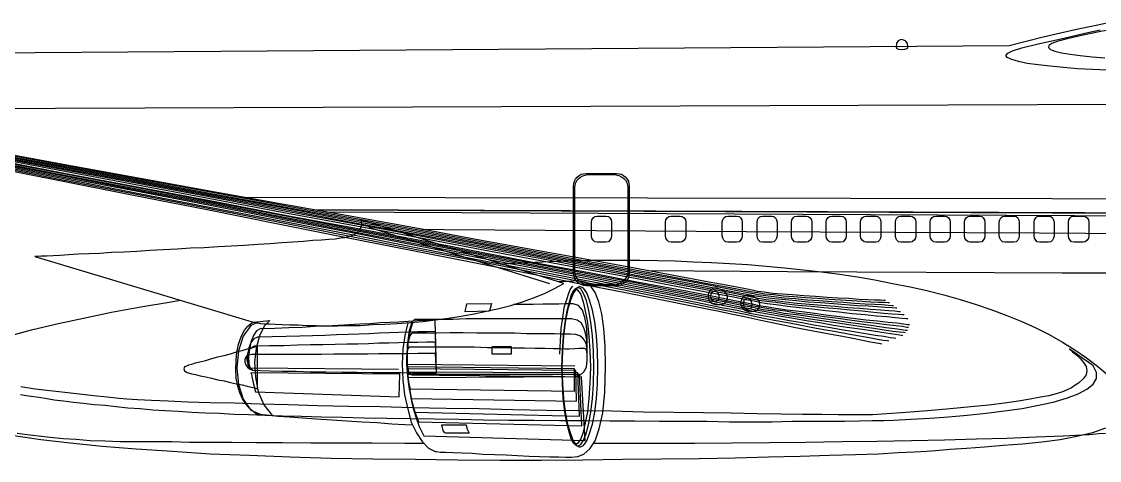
# Model space of a CAD drawing. Header units: millimetres. Extents: x -2022 to -1899, y 1897 to 1925.
# Drawn here: x -1965.2 to -1930.94, y 1896.52 to 1910.47 of the extents above; entities that cross this region are included whole.
import ezdxf

# ---------------------------------------------------------------- set-up
doc = ezdxf.new("R2010")
doc.units = ezdxf.units.MM
doc.header["$LTSCALE"] = 10
doc.layers.add('Aeronaves', color=2, linetype='Continuous')

msp = doc.modelspace()

# ---------------------------------------------------------------- linework, layer by layer
at = {"layer": 'Aeronaves'}
for points in [[(-1930.466, 1910.473), (-1931.05, 1910.346), (-1931.622, 1910.232), (-1932.181, 1910.105), (-1932.727, 1909.978), (-1933.273, 1909.838), (-1933.807, 1909.699), (-1983.939, 1909.346)], [(-1930.466, 1910.473), (-1931.05, 1910.346), (-1931.622, 1910.232), (-1932.181, 1910.105), (-1932.727, 1909.978), (-1933.273, 1909.838), (-1933.807, 1909.699), (-1983.939, 1909.346)], [(-1930.466, 1910.473), (-1931.05, 1910.346), (-1931.622, 1910.232), (-1932.181, 1910.105), (-1932.727, 1909.978), (-1933.273, 1909.838), (-1933.807, 1909.699), (-1983.939, 1909.346)], [(-1933.413, 1909.635), (-1932.892, 1909.762), (-1932.397, 1909.876), (-1931.889, 1909.991), (-1931.406, 1910.105), (-1930.923, 1910.206)], [(-1930.453, 1910.244), (-1930.948, 1910.143), (-1931.457, 1910.042), (-1931.965, 1909.927), (-1932.257, 1909.851), (-1932.46, 1909.775), (-1932.549, 1909.711), (-1932.562, 1909.648), (-1932.498, 1909.584), (-1932.359, 1909.533), (-1932.143, 1909.483), (-1931.876, 1909.432), (-1931.558, 1909.394), (-1931.177, 1909.356), (-1930.77, 1909.317)], [(-1937.034, 1909.648), (-1937.034, 1909.686), (-1937.047, 1909.775), (-1937.098, 1909.851), (-1937.212, 1909.902), (-1937.275, 1909.889), (-1937.339, 1909.864), (-1937.39, 1909.788), (-1937.402, 1909.661), (-1937.402, 1909.648), (-1937.377, 1909.622), (-1937.326, 1909.597), (-1937.237, 1909.584), (-1937.123, 1909.597), (-1937.059, 1909.622), (-1937.034, 1909.635), (-1937.034, 1909.648)], [(-1930.694, 1908.924), (-1931.164, 1908.949), (-1931.634, 1908.974), (-1932.079, 1909.013), (-1932.511, 1909.051), (-1932.892, 1909.101), (-1933.235, 1909.14), (-1933.515, 1909.203), (-1933.731, 1909.267), (-1933.87, 1909.33), (-1933.921, 1909.394), (-1933.858, 1909.47), (-1933.705, 1909.546), (-1933.413, 1909.635)], [(-1975.479, 1907.681), (-1904.56, 1907.945)], [(-1937.746, 1901.606), (-1937.784, 1901.606), (-1937.898, 1901.618), (-1938.076, 1901.618), (-1938.305, 1901.631), (-1938.584, 1901.644), (-1938.902, 1901.669), (-1939.245, 1901.682), (-1939.6, 1901.707), (-1939.969, 1901.733), (-1940.337, 1901.758), (-1940.693, 1901.783), (-1941.023, 1901.809), (-1941.328, 1901.834), (-1941.595, 1901.872), (-1941.811, 1901.898), (-1941.976, 1901.936), (-1942.192, 1901.974), (-1942.688, 1902.076), (-1943.463, 1902.215), (-1944.479, 1902.406), (-1945.724, 1902.635), (-1947.173, 1902.901), (-1948.824, 1903.194), (-1950.641, 1903.524), (-1952.598, 1903.892), (-1954.707, 1904.274), (-1956.917, 1904.667), (-1959.23, 1905.087), (-1961.605, 1905.519), (-1964.044, 1905.963), (-1966.522, 1906.421)], [(-1937.618, 1901.529), (-1937.657, 1901.529), (-1937.771, 1901.542), (-1937.961, 1901.542), (-1938.203, 1901.555), (-1938.482, 1901.58), (-1938.813, 1901.593), (-1939.168, 1901.618), (-1939.537, 1901.644), (-1939.905, 1901.669), (-1940.287, 1901.694), (-1940.655, 1901.72), (-1940.998, 1901.745), (-1941.303, 1901.783), (-1941.582, 1901.809), (-1941.798, 1901.847), (-1941.964, 1901.872), (-1942.18, 1901.91), (-1942.675, 1902.012), (-1943.45, 1902.152), (-1944.454, 1902.342), (-1945.699, 1902.571), (-1947.16, 1902.838), (-1948.799, 1903.143), (-1950.616, 1903.473), (-1952.572, 1903.842), (-1954.681, 1904.223), (-1956.892, 1904.629), (-1959.192, 1905.049), (-1961.567, 1905.481), (-1964.006, 1905.925), (-1966.484, 1906.383)], [(-1937.491, 1901.44), (-1937.53, 1901.44), (-1937.657, 1901.453), (-1937.847, 1901.466), (-1938.089, 1901.478), (-1938.393, 1901.491), (-1938.724, 1901.517), (-1939.08, 1901.542), (-1939.461, 1901.567), (-1939.855, 1901.593), (-1940.236, 1901.618), (-1940.617, 1901.656), (-1940.96, 1901.682), (-1941.29, 1901.72), (-1941.557, 1901.758), (-1941.786, 1901.783), (-1941.951, 1901.822), (-1942.167, 1901.86), (-1942.662, 1901.961), (-1943.425, 1902.101), (-1944.441, 1902.292), (-1945.686, 1902.52), (-1947.135, 1902.787), (-1948.773, 1903.092), (-1950.59, 1903.422), (-1952.547, 1903.791), (-1954.643, 1904.172), (-1956.854, 1904.579), (-1959.166, 1904.998), (-1961.541, 1905.442), (-1963.968, 1905.887), (-1966.446, 1906.332)], [(-1937.377, 1901.364), (-1937.415, 1901.364), (-1937.542, 1901.377), (-1937.746, 1901.39), (-1938, 1901.402), (-1938.292, 1901.428), (-1938.635, 1901.44), (-1939.016, 1901.466), (-1939.397, 1901.504), (-1939.804, 1901.529), (-1940.198, 1901.555), (-1940.579, 1901.593), (-1940.934, 1901.631), (-1941.265, 1901.656), (-1941.544, 1901.694), (-1941.773, 1901.733), (-1941.938, 1901.758), (-1942.154, 1901.796), (-1942.65, 1901.898), (-1943.412, 1902.038), (-1944.428, 1902.228), (-1945.673, 1902.469), (-1947.122, 1902.736), (-1948.761, 1903.041), (-1950.565, 1903.372), (-1952.534, 1903.74), (-1954.618, 1904.121), (-1956.828, 1904.54), (-1959.128, 1904.96), (-1961.503, 1905.404), (-1963.93, 1905.849), (-1966.395, 1906.306)], [(-1937.263, 1901.25), (-1937.314, 1901.25), (-1937.441, 1901.263), (-1937.631, 1901.275), (-1937.898, 1901.301), (-1938.203, 1901.326), (-1938.559, 1901.351), (-1938.94, 1901.377), (-1939.346, 1901.415), (-1939.753, 1901.453), (-1940.159, 1901.478), (-1940.553, 1901.517), (-1940.922, 1901.555), (-1941.252, 1901.593), (-1941.544, 1901.631), (-1941.773, 1901.669), (-1941.938, 1901.707), (-1942.154, 1901.745), (-1942.65, 1901.847), (-1943.412, 1901.987), (-1944.428, 1902.177), (-1945.661, 1902.406), (-1947.109, 1902.685), (-1948.748, 1902.99), (-1950.552, 1903.321), (-1952.509, 1903.689), (-1954.605, 1904.07), (-1956.803, 1904.49), (-1959.103, 1904.909), (-1961.478, 1905.354), (-1963.905, 1905.798), (-1966.369, 1906.256)], [(-1937.148, 1901.148), (-1937.199, 1901.148), (-1937.326, 1901.161), (-1937.53, 1901.174), (-1937.796, 1901.199), (-1938.114, 1901.224), (-1938.482, 1901.263), (-1938.864, 1901.301), (-1939.283, 1901.339), (-1939.702, 1901.377), (-1940.109, 1901.415), (-1940.515, 1901.453), (-1940.884, 1901.491), (-1941.227, 1901.542), (-1941.519, 1901.58), (-1941.76, 1901.606), (-1941.925, 1901.644), (-1942.141, 1901.682), (-1942.637, 1901.783), (-1943.399, 1901.936), (-1944.416, 1902.126), (-1945.648, 1902.355), (-1947.096, 1902.622), (-1948.723, 1902.94), (-1950.527, 1903.27), (-1952.483, 1903.638), (-1954.58, 1904.032), (-1956.778, 1904.439), (-1959.065, 1904.871), (-1961.44, 1905.315), (-1963.866, 1905.76), (-1966.319, 1906.217)], [(-1966.28, 1906.179), (-1963.828, 1905.722), (-1961.402, 1905.265), (-1959.039, 1904.82), (-1956.752, 1904.388), (-1954.554, 1903.981), (-1952.458, 1903.588), (-1950.514, 1903.219), (-1948.71, 1902.876), (-1947.071, 1902.571), (-1945.635, 1902.304), (-1944.39, 1902.063), (-1943.387, 1901.872), (-1942.624, 1901.733), (-1942.129, 1901.631), (-1941.913, 1901.593), (-1941.748, 1901.555), (-1941.506, 1901.517), (-1941.214, 1901.478), (-1940.858, 1901.428), (-1940.477, 1901.39), (-1940.071, 1901.339), (-1939.639, 1901.288), (-1939.219, 1901.25), (-1938.8, 1901.199), (-1938.393, 1901.161), (-1938.025, 1901.123), (-1937.695, 1901.097), (-1937.428, 1901.072), (-1937.212, 1901.047), (-1937.085, 1901.034), (-1937.034, 1901.034)], [(-1937.86, 1900.221), (-1937.898, 1900.233), (-1938.025, 1900.246), (-1938.216, 1900.284), (-1938.47, 1900.335), (-1938.775, 1900.399), (-1939.105, 1900.462), (-1939.473, 1900.526), (-1939.867, 1900.602), (-1940.261, 1900.678), (-1940.655, 1900.754), (-1941.036, 1900.831), (-1941.392, 1900.907), (-1941.709, 1900.97), (-1941.989, 1901.034), (-1942.218, 1901.085), (-1942.383, 1901.123), (-1942.599, 1901.161), (-1943.082, 1901.263), (-1943.844, 1901.415), (-1944.835, 1901.618), (-1946.055, 1901.86), (-1947.49, 1902.139), (-1949.104, 1902.469), (-1950.882, 1902.813), (-1952.814, 1903.194), (-1954.872, 1903.6), (-1957.044, 1904.032), (-1959.306, 1904.49), (-1961.643, 1904.947), (-1964.032, 1905.417), (-1966.458, 1905.9)], [(-1937.631, 1900.31), (-1937.682, 1900.322), (-1937.809, 1900.335), (-1938, 1900.373), (-1938.266, 1900.424), (-1938.571, 1900.475), (-1938.927, 1900.538), (-1939.308, 1900.615), (-1939.702, 1900.678), (-1940.109, 1900.754), (-1940.515, 1900.831), (-1940.909, 1900.907), (-1941.278, 1900.97), (-1941.608, 1901.034), (-1941.9, 1901.097), (-1942.141, 1901.148), (-1942.307, 1901.186), (-1942.523, 1901.224), (-1943.005, 1901.326), (-1943.768, 1901.478), (-1944.771, 1901.682), (-1945.991, 1901.923), (-1947.414, 1902.203), (-1949.04, 1902.52), (-1950.819, 1902.876), (-1952.75, 1903.244), (-1954.821, 1903.651), (-1956.994, 1904.083), (-1959.268, 1904.528), (-1961.605, 1904.985), (-1964.006, 1905.455), (-1966.433, 1905.938)], [(-1937.415, 1900.399), (-1937.466, 1900.411), (-1937.593, 1900.424), (-1937.796, 1900.462), (-1938.063, 1900.5), (-1938.381, 1900.551), (-1938.749, 1900.615), (-1939.143, 1900.678), (-1939.55, 1900.754), (-1939.969, 1900.818), (-1940.388, 1900.894), (-1940.795, 1900.958), (-1941.176, 1901.034), (-1941.519, 1901.097), (-1941.824, 1901.148), (-1942.065, 1901.199), (-1942.243, 1901.237), (-1942.459, 1901.288), (-1942.955, 1901.377), (-1943.704, 1901.529), (-1944.708, 1901.733), (-1945.928, 1901.974), (-1947.363, 1902.253), (-1948.989, 1902.571), (-1950.768, 1902.914), (-1952.712, 1903.295), (-1954.77, 1903.702), (-1956.955, 1904.134), (-1959.23, 1904.566), (-1961.567, 1905.023), (-1963.968, 1905.493), (-1966.407, 1905.976)], [(-1937.11, 1900.576), (-1937.161, 1900.589), (-1937.301, 1900.602), (-1937.504, 1900.627), (-1937.784, 1900.665), (-1938.114, 1900.716), (-1938.495, 1900.767), (-1938.902, 1900.831), (-1939.334, 1900.894), (-1939.766, 1900.958), (-1940.198, 1901.021), (-1940.617, 1901.085), (-1941.011, 1901.148), (-1941.366, 1901.212), (-1941.671, 1901.263), (-1941.925, 1901.313), (-1942.103, 1901.351), (-1942.319, 1901.39), (-1942.815, 1901.491), (-1943.564, 1901.644), (-1944.568, 1901.834), (-1945.8, 1902.076), (-1947.236, 1902.355), (-1948.862, 1902.673), (-1950.666, 1903.016), (-1952.61, 1903.384), (-1954.681, 1903.791), (-1956.867, 1904.21), (-1959.153, 1904.655), (-1961.503, 1905.099), (-1963.905, 1905.569), (-1966.357, 1906.04)], [(-1937.186, 1900.487), (-1937.237, 1900.5), (-1937.364, 1900.513), (-1937.58, 1900.551), (-1937.86, 1900.589), (-1938.19, 1900.64), (-1938.559, 1900.691), (-1938.965, 1900.754), (-1939.397, 1900.818), (-1939.829, 1900.894), (-1940.261, 1900.958), (-1940.668, 1901.034), (-1941.062, 1901.097), (-1941.43, 1901.161), (-1941.735, 1901.212), (-1941.989, 1901.263), (-1942.167, 1901.301), (-1942.37, 1901.339), (-1942.866, 1901.44), (-1943.615, 1901.593), (-1944.619, 1901.783), (-1945.839, 1902.025), (-1947.274, 1902.304), (-1948.888, 1902.622), (-1950.679, 1902.965), (-1952.623, 1903.346), (-1954.694, 1903.753), (-1956.879, 1904.172), (-1959.153, 1904.617), (-1961.503, 1905.074), (-1963.917, 1905.531), (-1966.357, 1906.001)], [(-1937.047, 1900.653), (-1937.098, 1900.653), (-1937.237, 1900.678), (-1937.441, 1900.703), (-1937.733, 1900.742), (-1938.063, 1900.792), (-1938.444, 1900.843), (-1938.851, 1900.894), (-1939.283, 1900.958), (-1939.715, 1901.021), (-1940.147, 1901.085), (-1940.566, 1901.148), (-1940.96, 1901.199), (-1941.316, 1901.263), (-1941.633, 1901.313), (-1941.875, 1901.364), (-1942.053, 1901.402), (-1942.268, 1901.44), (-1942.764, 1901.542), (-1943.526, 1901.694), (-1944.53, 1901.885), (-1945.762, 1902.126), (-1947.198, 1902.406), (-1948.824, 1902.711), (-1950.628, 1903.054), (-1952.572, 1903.435), (-1954.643, 1903.829), (-1956.841, 1904.248), (-1959.115, 1904.693), (-1961.478, 1905.138), (-1963.892, 1905.595), (-1966.344, 1906.065)], [(-1937.009, 1900.754), (-1937.059, 1900.754), (-1937.199, 1900.78), (-1937.402, 1900.805), (-1937.695, 1900.831), (-1938.025, 1900.881), (-1938.406, 1900.919), (-1938.813, 1900.97), (-1939.245, 1901.034), (-1939.677, 1901.085), (-1940.109, 1901.148), (-1940.528, 1901.199), (-1940.922, 1901.263), (-1941.278, 1901.313), (-1941.582, 1901.364), (-1941.824, 1901.402), (-1942.002, 1901.44), (-1942.218, 1901.491), (-1942.713, 1901.58), (-1943.475, 1901.733), (-1944.479, 1901.923), (-1945.712, 1902.165), (-1947.147, 1902.444), (-1948.786, 1902.749), (-1950.578, 1903.092), (-1952.534, 1903.473), (-1954.605, 1903.867), (-1956.803, 1904.286), (-1959.09, 1904.718), (-1961.453, 1905.176), (-1963.866, 1905.633), (-1966.319, 1906.103)], [(-1966.293, 1906.129), (-1963.841, 1905.658), (-1961.414, 1905.201), (-1959.052, 1904.756), (-1956.765, 1904.312), (-1954.567, 1903.905), (-1952.483, 1903.511), (-1950.527, 1903.13), (-1948.735, 1902.787), (-1947.096, 1902.482), (-1945.648, 1902.203), (-1944.416, 1901.974), (-1943.412, 1901.783), (-1942.65, 1901.631), (-1942.154, 1901.529), (-1941.938, 1901.491), (-1941.773, 1901.453), (-1941.532, 1901.415), (-1941.227, 1901.364), (-1940.871, 1901.313), (-1940.49, 1901.263), (-1940.071, 1901.212), (-1939.639, 1901.148), (-1939.207, 1901.097), (-1938.775, 1901.047), (-1938.368, 1900.996), (-1938, 1900.958), (-1937.657, 1900.919), (-1937.377, 1900.894), (-1937.174, 1900.869), (-1937.034, 1900.843), (-1936.983, 1900.843)], [(-1947.655, 1903.74), (-1947.655, 1905.239), (-1947.643, 1905.328), (-1947.63, 1905.404), (-1947.592, 1905.468), (-1947.541, 1905.531), (-1947.478, 1905.582), (-1947.414, 1905.62), (-1947.338, 1905.633), (-1947.249, 1905.646), (-1946.296, 1905.646), (-1946.207, 1905.633), (-1946.131, 1905.62), (-1946.067, 1905.582), (-1946.004, 1905.531), (-1945.953, 1905.468), (-1945.915, 1905.404), (-1945.902, 1905.328), (-1945.889, 1905.239), (-1945.889, 1903.74)], [(-1947.617, 1903.74), (-1947.617, 1905.201), (-1947.605, 1905.277), (-1947.579, 1905.354), (-1947.541, 1905.43), (-1947.49, 1905.481), (-1947.439, 1905.531), (-1947.363, 1905.569), (-1947.287, 1905.595), (-1947.211, 1905.608), (-1946.347, 1905.608), (-1946.258, 1905.595), (-1946.182, 1905.569), (-1946.118, 1905.531), (-1946.055, 1905.481), (-1946.004, 1905.43), (-1945.966, 1905.354), (-1945.94, 1905.277), (-1945.928, 1905.201), (-1945.928, 1903.715)], [(-1958.171, 1904.895), (-1900.266, 1904.794)], [(-1900.037, 1904.858), (-1899.935, 1904.731), (-1899.885, 1904.617), (-1899.897, 1904.515), (-1899.986, 1904.439), (-1900.164, 1904.363), (-1900.456, 1904.312), (-1900.863, 1904.286), (-1901.422, 1904.274), (-1955.942, 1904.494)], [(-1900.266, 1905.074), (-1900.151, 1904.934), (-1900.075, 1904.782), (-1900.05, 1904.629), (-1900.101, 1904.477), (-1900.253, 1904.35), (-1900.507, 1904.235), (-1900.901, 1904.172), (-1901.447, 1904.147), (-1955.515, 1904.418)], [(-1922.029, 1904.337), (-1955.83, 1904.474)], [(-1947.96, 1902.152), (-1954.414, 1904.172), (-1954.414, 1904.147), (-1954.402, 1904.096), (-1954.389, 1904.019), (-1954.414, 1903.931), (-1954.465, 1903.829), (-1954.554, 1903.74), (-1954.707, 1903.664), (-1954.935, 1903.6), (-1955.062, 1903.588), (-1955.228, 1903.562), (-1955.431, 1903.549), (-1955.672, 1903.524), (-1955.939, 1903.511), (-1956.244, 1903.486), (-1956.574, 1903.46), (-1956.93, 1903.435), (-1957.299, 1903.41), (-1957.692, 1903.384), (-1958.112, 1903.359), (-1958.531, 1903.333), (-1958.95, 1903.308), (-1959.395, 1903.283), (-1959.827, 1903.27), (-1960.259, 1903.244), (-1960.703, 1903.219), (-1961.122, 1903.194), (-1961.541, 1903.168), (-1961.948, 1903.143), (-1962.342, 1903.13), (-1962.71, 1903.105), (-1963.066, 1903.092), (-1963.396, 1903.079), (-1963.701, 1903.054), (-1963.968, 1903.041), (-1964.197, 1903.028), (-1964.4, 1903.016), (-1964.565, 1903.016), (-1964.68, 1903.003), (-1964.756, 1903.003), (-1964.781, 1903.003), (-1957.769, 1900.894), (-1957.743, 1900.894), (-1957.692, 1900.894), (-1957.603, 1900.881), (-1957.476, 1900.869), (-1957.324, 1900.869), (-1957.133, 1900.856), (-1956.917, 1900.843), (-1956.676, 1900.831), (-1956.409, 1900.831), (-1956.13, 1900.818), (-1955.825, 1900.818), (-1955.494, 1900.805), (-1955.151, 1900.805), (-1954.796, 1900.818), (-1954.427, 1900.818), (-1954.046, 1900.843), (-1953.652, 1900.856), (-1953.258, 1900.881), (-1952.852, 1900.907), (-1952.445, 1900.945), (-1952.039, 1900.996), (-1951.632, 1901.047), (-1951.226, 1901.11), (-1950.819, 1901.186), (-1950.425, 1901.263), (-1950.031, 1901.351), (-1949.65, 1901.453), (-1949.282, 1901.567), (-1948.926, 1901.694), (-1948.583, 1901.834), (-1948.265, 1901.987), (-1947.96, 1902.152)], [(-1946.906, 1903.46), (-1946.982, 1903.473), (-1947.033, 1903.524), (-1947.071, 1903.588), (-1947.084, 1903.664), (-1947.084, 1904.096), (-1947.071, 1904.172), (-1947.033, 1904.235), (-1946.982, 1904.274), (-1946.906, 1904.286), (-1946.626, 1904.286), (-1946.55, 1904.274), (-1946.499, 1904.235), (-1946.461, 1904.172), (-1946.448, 1904.096), (-1946.448, 1903.664), (-1946.461, 1903.588), (-1946.499, 1903.524), (-1946.55, 1903.473), (-1946.626, 1903.46), (-1946.906, 1903.46)], [(-1944.555, 1903.46), (-1944.632, 1903.473), (-1944.682, 1903.524), (-1944.721, 1903.588), (-1944.733, 1903.664), (-1944.733, 1904.096), (-1944.721, 1904.172), (-1944.682, 1904.235), (-1944.632, 1904.274), (-1944.555, 1904.286), (-1944.263, 1904.286), (-1944.2, 1904.274), (-1944.136, 1904.235), (-1944.098, 1904.172), (-1944.085, 1904.096), (-1944.085, 1903.664), (-1944.098, 1903.588), (-1944.136, 1903.524), (-1944.2, 1903.473), (-1944.263, 1903.46), (-1944.555, 1903.46)], [(-1942.751, 1903.46), (-1942.828, 1903.473), (-1942.878, 1903.524), (-1942.916, 1903.588), (-1942.929, 1903.664), (-1942.929, 1904.096), (-1942.916, 1904.172), (-1942.878, 1904.235), (-1942.828, 1904.274), (-1942.751, 1904.286), (-1942.472, 1904.286), (-1942.396, 1904.274), (-1942.345, 1904.235), (-1942.307, 1904.172), (-1942.294, 1904.096), (-1942.294, 1903.664), (-1942.307, 1903.588), (-1942.345, 1903.524), (-1942.396, 1903.473), (-1942.472, 1903.46), (-1942.751, 1903.46)], [(-1941.646, 1903.46), (-1941.722, 1903.473), (-1941.773, 1903.524), (-1941.811, 1903.588), (-1941.824, 1903.664), (-1941.824, 1904.096), (-1941.811, 1904.172), (-1941.773, 1904.235), (-1941.722, 1904.274), (-1941.646, 1904.286), (-1941.366, 1904.286), (-1941.29, 1904.274), (-1941.239, 1904.235), (-1941.201, 1904.172), (-1941.189, 1904.096), (-1941.189, 1903.664), (-1941.201, 1903.588), (-1941.239, 1903.524), (-1941.29, 1903.473), (-1941.366, 1903.46), (-1941.646, 1903.46)], [(-1940.553, 1903.46), (-1940.63, 1903.473), (-1940.68, 1903.524), (-1940.718, 1903.588), (-1940.731, 1903.664), (-1940.731, 1904.096), (-1940.718, 1904.172), (-1940.68, 1904.235), (-1940.63, 1904.274), (-1940.553, 1904.286), (-1940.261, 1904.286), (-1940.198, 1904.274), (-1940.134, 1904.235), (-1940.096, 1904.172), (-1940.083, 1904.096), (-1940.083, 1903.664), (-1940.096, 1903.588), (-1940.134, 1903.524), (-1940.198, 1903.473), (-1940.261, 1903.46), (-1940.553, 1903.46)], [(-1939.448, 1903.46), (-1939.524, 1903.473), (-1939.575, 1903.524), (-1939.613, 1903.588), (-1939.626, 1903.664), (-1939.626, 1904.096), (-1939.613, 1904.172), (-1939.575, 1904.235), (-1939.524, 1904.274), (-1939.448, 1904.286), (-1939.168, 1904.286), (-1939.092, 1904.274), (-1939.041, 1904.235), (-1939.003, 1904.172), (-1938.991, 1904.096), (-1938.991, 1903.664), (-1939.003, 1903.588), (-1939.041, 1903.524), (-1939.092, 1903.473), (-1939.168, 1903.46), (-1939.448, 1903.46)], [(-1938.355, 1903.46), (-1938.419, 1903.473), (-1938.482, 1903.524), (-1938.521, 1903.588), (-1938.533, 1903.664), (-1938.533, 1904.096), (-1938.521, 1904.172), (-1938.482, 1904.235), (-1938.419, 1904.274), (-1938.355, 1904.286), (-1938.063, 1904.286), (-1937.987, 1904.274), (-1937.936, 1904.235), (-1937.898, 1904.172), (-1937.885, 1904.096), (-1937.885, 1903.664), (-1937.898, 1903.588), (-1937.936, 1903.524), (-1937.987, 1903.473), (-1938.063, 1903.46), (-1938.355, 1903.46)], [(-1937.25, 1903.46), (-1937.326, 1903.473), (-1937.377, 1903.524), (-1937.415, 1903.588), (-1937.428, 1903.664), (-1937.428, 1904.096), (-1937.415, 1904.172), (-1937.377, 1904.235), (-1937.326, 1904.274), (-1937.25, 1904.286), (-1936.958, 1904.286), (-1936.894, 1904.274), (-1936.831, 1904.235), (-1936.793, 1904.172), (-1936.78, 1904.096), (-1936.78, 1903.664), (-1936.793, 1903.588), (-1936.831, 1903.524), (-1936.894, 1903.473), (-1936.958, 1903.46), (-1937.25, 1903.46)], [(-1936.145, 1903.46), (-1936.221, 1903.473), (-1936.272, 1903.524), (-1936.31, 1903.588), (-1936.323, 1903.664), (-1936.323, 1904.096), (-1936.31, 1904.172), (-1936.272, 1904.235), (-1936.221, 1904.274), (-1936.145, 1904.286), (-1935.865, 1904.286), (-1935.789, 1904.274), (-1935.738, 1904.235), (-1935.7, 1904.172), (-1935.687, 1904.096), (-1935.687, 1903.664), (-1935.7, 1903.588), (-1935.738, 1903.524), (-1935.789, 1903.473), (-1935.865, 1903.46), (-1936.145, 1903.46)], [(-1935.052, 1903.46), (-1935.116, 1903.473), (-1935.179, 1903.524), (-1935.217, 1903.588), (-1935.23, 1903.664), (-1935.23, 1904.096), (-1935.217, 1904.172), (-1935.179, 1904.235), (-1935.116, 1904.274), (-1935.052, 1904.286), (-1934.76, 1904.286), (-1934.684, 1904.274), (-1934.633, 1904.235), (-1934.595, 1904.172), (-1934.582, 1904.096), (-1934.582, 1903.664), (-1934.595, 1903.588), (-1934.633, 1903.524), (-1934.684, 1903.473), (-1934.76, 1903.46), (-1935.052, 1903.46)], [(-1933.947, 1903.46), (-1934.023, 1903.473), (-1934.074, 1903.524), (-1934.112, 1903.588), (-1934.125, 1903.664), (-1934.125, 1904.096), (-1934.112, 1904.172), (-1934.074, 1904.235), (-1934.023, 1904.274), (-1933.947, 1904.286), (-1933.667, 1904.286), (-1933.591, 1904.274), (-1933.54, 1904.235), (-1933.502, 1904.172), (-1933.489, 1904.096), (-1933.489, 1903.664), (-1933.502, 1903.588), (-1933.54, 1903.524), (-1933.591, 1903.473), (-1933.667, 1903.46), (-1933.947, 1903.46)], [(-1932.841, 1903.46), (-1932.918, 1903.473), (-1932.968, 1903.524), (-1933.007, 1903.588), (-1933.019, 1903.664), (-1933.019, 1904.096), (-1933.007, 1904.172), (-1932.968, 1904.235), (-1932.918, 1904.274), (-1932.841, 1904.286), (-1932.562, 1904.286), (-1932.486, 1904.274), (-1932.435, 1904.235), (-1932.397, 1904.172), (-1932.384, 1904.096), (-1932.384, 1903.664), (-1932.397, 1903.588), (-1932.435, 1903.524), (-1932.486, 1903.473), (-1932.562, 1903.46), (-1932.841, 1903.46)], [(-1931.749, 1903.46), (-1931.825, 1903.473), (-1931.876, 1903.524), (-1931.914, 1903.588), (-1931.927, 1903.664), (-1931.927, 1904.096), (-1931.914, 1904.172), (-1931.876, 1904.235), (-1931.825, 1904.274), (-1931.749, 1904.286), (-1931.457, 1904.286), (-1931.393, 1904.274), (-1931.329, 1904.235), (-1931.291, 1904.172), (-1931.279, 1904.096), (-1931.279, 1903.664), (-1931.291, 1903.588), (-1931.329, 1903.524), (-1931.393, 1903.473), (-1931.457, 1903.46), (-1931.749, 1903.46)], [(-1954.16, 1903.943), (-1948.418, 1902.152)], [(-1952.485, 1903.871), (-1951.772, 1903.867), (-1946.944, 1903.829), (-1942.167, 1903.804), (-1937.453, 1903.778), (-1932.854, 1903.753), (-1928.42, 1903.727)], [(-1945.889, 1903.74), (-1945.889, 1902.482), (-1945.902, 1902.406), (-1945.915, 1902.33), (-1945.953, 1902.253), (-1946.004, 1902.203), (-1946.067, 1902.152), (-1946.131, 1902.114), (-1946.207, 1902.088), (-1946.296, 1902.076), (-1947.249, 1902.076), (-1947.338, 1902.088), (-1947.414, 1902.114), (-1947.478, 1902.152), (-1947.541, 1902.203), (-1947.592, 1902.253), (-1947.63, 1902.33), (-1947.643, 1902.406), (-1947.655, 1902.482), (-1947.655, 1903.74)], [(-1945.928, 1903.715), (-1945.928, 1902.533), (-1945.94, 1902.444), (-1945.966, 1902.368), (-1946.004, 1902.304), (-1946.055, 1902.241), (-1946.118, 1902.19), (-1946.182, 1902.152), (-1946.258, 1902.126), (-1946.347, 1902.114), (-1947.211, 1902.114), (-1947.287, 1902.126), (-1947.363, 1902.152), (-1947.439, 1902.19), (-1947.49, 1902.241), (-1947.541, 1902.304), (-1947.579, 1902.368), (-1947.605, 1902.444), (-1947.617, 1902.533), (-1947.617, 1903.74)], [(-1949.938, 1902.771), (-1949.891, 1902.774), (-1949.116, 1902.813), (-1948.405, 1902.851), (-1947.757, 1902.876), (-1947.185, 1902.889)], [(-1947.185, 1902.889), (-1946.652, 1902.889), (-1946.105, 1902.889), (-1945.546, 1902.889), (-1944.987, 1902.876), (-1944.428, 1902.863), (-1943.857, 1902.838), (-1943.272, 1902.813), (-1942.7, 1902.787), (-1942.116, 1902.749), (-1941.532, 1902.698), (-1940.947, 1902.647), (-1940.363, 1902.584), (-1939.791, 1902.52), (-1939.207, 1902.444), (-1938.635, 1902.355), (-1938.076, 1902.266), (-1937.517, 1902.152), (-1936.958, 1902.038), (-1936.424, 1901.923), (-1935.891, 1901.783), (-1935.37, 1901.644), (-1934.861, 1901.478), (-1934.366, 1901.313), (-1933.883, 1901.135), (-1933.413, 1900.945), (-1932.968, 1900.742), (-1932.536, 1900.526), (-1932.117, 1900.284), (-1931.723, 1900.043), (-1931.355, 1899.789), (-1930.999, 1899.522), (-1930.669, 1899.23)], [(-1945.307, 1902.558), (-1940.858, 1902.533), (-1936.45, 1902.508), (-1932.13, 1902.482), (-1927.963, 1902.482)], [(-1952.919, 1900.902), (-1953.017, 1900.5), (-1953.08, 1900.056), (-1953.106, 1899.598), (-1953.08, 1899.09), (-1953.03, 1898.607), (-1952.928, 1898.15), (-1952.814, 1897.743), (-1952.648, 1897.4), (-1952.471, 1897.121), (-1952.267, 1896.917), (-1952.051, 1896.803), (-1952.013, 1896.803), (-1951.899, 1896.79), (-1951.721, 1896.79), (-1951.48, 1896.778), (-1951.2, 1896.765), (-1950.882, 1896.752), (-1950.539, 1896.727), (-1950.171, 1896.714), (-1949.803, 1896.701), (-1949.434, 1896.676), (-1949.066, 1896.663), (-1948.723, 1896.651), (-1948.405, 1896.638), (-1948.125, 1896.638), (-1947.897, 1896.625), (-1947.719, 1896.625), (-1947.516, 1896.651), (-1947.325, 1896.727), (-1947.135, 1896.892), (-1946.969, 1897.146), (-1946.842, 1897.527), (-1946.728, 1898.035), (-1946.664, 1898.696), (-1946.639, 1899.522), (-1946.652, 1900.157), (-1946.69, 1900.716), (-1946.753, 1901.186), (-1946.855, 1901.567), (-1946.969, 1901.86), (-1947.109, 1902.063), (-1947.287, 1902.19), (-1947.478, 1902.228)], [(-1947.478, 1902.228), (-1947.503, 1902.228), (-1947.592, 1902.228), (-1947.719, 1902.215), (-1947.897, 1902.215), (-1948.113, 1902.203), (-1948.122, 1902.202)], [(-1947.694, 1902.063), (-1947.757, 1901.987), (-1947.821, 1901.834), (-1947.884, 1901.631), (-1947.96, 1901.377), (-1948.011, 1901.059), (-1948.062, 1900.716), (-1948.087, 1900.322), (-1948.1, 1899.903)], [(-1946.88, 1899.484), (-1946.893, 1900.005), (-1946.931, 1900.487), (-1946.982, 1900.932), (-1947.058, 1901.301), (-1947.147, 1901.618), (-1947.236, 1901.847), (-1947.338, 1901.999), (-1947.452, 1902.05), (-1947.554, 1901.999), (-1947.655, 1901.847), (-1947.757, 1901.618), (-1947.846, 1901.301), (-1947.922, 1900.932), (-1947.973, 1900.487), (-1948.011, 1900.005), (-1948.024, 1899.484), (-1948.011, 1898.963), (-1947.973, 1898.493), (-1947.922, 1898.061), (-1947.846, 1897.68), (-1947.757, 1897.375), (-1947.668, 1897.146), (-1947.566, 1896.994), (-1947.452, 1896.943), (-1947.338, 1896.994), (-1947.236, 1897.146), (-1947.147, 1897.375), (-1947.058, 1897.68), (-1946.982, 1898.061), (-1946.931, 1898.493), (-1946.893, 1898.963), (-1946.88, 1899.484)], [(-1947.007, 1899.484), (-1947.02, 1900.005), (-1947.058, 1900.487), (-1947.109, 1900.919), (-1947.173, 1901.288), (-1947.249, 1901.606), (-1947.338, 1901.834), (-1947.427, 1901.974), (-1947.516, 1902.025), (-1947.605, 1901.974), (-1947.681, 1901.834), (-1947.77, 1901.606), (-1947.846, 1901.288), (-1947.922, 1900.919), (-1947.973, 1900.487), (-1948.011, 1900.005), (-1948.024, 1899.484), (-1948.011, 1898.963), (-1947.973, 1898.493), (-1947.922, 1898.061), (-1947.859, 1897.705), (-1947.782, 1897.4), (-1947.694, 1897.171), (-1947.605, 1897.032), (-1947.516, 1896.981), (-1947.427, 1897.032), (-1947.338, 1897.171), (-1947.249, 1897.4), (-1947.173, 1897.705), (-1947.109, 1898.061), (-1947.058, 1898.493), (-1947.02, 1898.963), (-1947.007, 1899.484)], [(-1947.592, 1897.019), (-1947.655, 1897.07), (-1947.732, 1897.21), (-1947.795, 1897.426), (-1947.871, 1897.718), (-1947.935, 1898.074), (-1947.986, 1898.493), (-1948.011, 1898.976), (-1948.024, 1899.484), (-1948.011, 1900.005), (-1947.973, 1900.475), (-1947.922, 1900.907), (-1947.859, 1901.275), (-1947.782, 1901.567), (-1947.719, 1901.796), (-1947.643, 1901.936), (-1947.592, 1901.987), (-1947.516, 1901.936), (-1947.427, 1901.796), (-1947.35, 1901.567), (-1947.287, 1901.275), (-1947.211, 1900.907), (-1947.173, 1900.475), (-1947.135, 1900.005), (-1947.122, 1899.484), (-1947.135, 1898.976), (-1947.173, 1898.493), (-1947.211, 1898.074), (-1947.287, 1897.718), (-1947.35, 1897.426), (-1947.427, 1897.21), (-1947.516, 1897.07), (-1947.592, 1897.019)], [(-1943.094, 1901.999), (-1943.196, 1901.999), (-1943.285, 1901.961), (-1943.348, 1901.885), (-1943.374, 1901.796), (-1943.374, 1901.694), (-1943.336, 1901.593), (-1943.259, 1901.517), (-1943.132, 1901.478), (-1942.993, 1901.478), (-1942.878, 1901.504), (-1942.802, 1901.58), (-1942.764, 1901.669), (-1942.764, 1901.758), (-1942.828, 1901.86), (-1942.929, 1901.936), (-1943.094, 1901.999)], [(-1943.158, 1901.91), (-1943.272, 1901.86), (-1943.31, 1901.745), (-1943.272, 1901.631), (-1943.158, 1901.567), (-1943.056, 1901.618), (-1943.018, 1901.733), (-1943.056, 1901.847), (-1943.158, 1901.91)], [(-1942.091, 1901.771), (-1942.192, 1901.758), (-1942.268, 1901.72), (-1942.319, 1901.631), (-1942.345, 1901.542), (-1942.332, 1901.44), (-1942.281, 1901.351), (-1942.192, 1901.288), (-1942.065, 1901.25), (-1941.925, 1901.263), (-1941.824, 1901.301), (-1941.76, 1901.377), (-1941.735, 1901.466), (-1941.748, 1901.567), (-1941.811, 1901.656), (-1941.925, 1901.72), (-1942.091, 1901.771)], [(-1965.62, 1900.475), (-1964.883, 1900.678), (-1964.082, 1900.869), (-1963.231, 1901.047), (-1962.342, 1901.237), (-1961.414, 1901.402), (-1960.449, 1901.567), (-1960.157, 1901.613)], [(-1952.764, 1900.915), (-1952.826, 1900.729), (-1952.903, 1900.399), (-1952.941, 1900.005), (-1952.941, 1899.535), (-1952.928, 1899.433), (-1952.89, 1899.331), (-1952.839, 1899.268), (-1952.776, 1899.242), (-1952.737, 1899.242), (-1952.61, 1899.242), (-1952.432, 1899.242), (-1952.178, 1899.242), (-1951.899, 1899.23), (-1951.569, 1899.23), (-1951.2, 1899.23), (-1950.832, 1899.23), (-1950.438, 1899.217), (-1950.057, 1899.217), (-1949.688, 1899.217), (-1949.332, 1899.204), (-1949.015, 1899.204), (-1948.735, 1899.204), (-1948.494, 1899.204), (-1948.329, 1899.204), (-1948.125, 1899.192), (-1947.935, 1899.192), (-1947.744, 1899.179), (-1947.579, 1899.192), (-1947.439, 1899.242), (-1947.325, 1899.344), (-1947.249, 1899.484), (-1947.223, 1899.712), (-1947.223, 1899.941), (-1947.223, 1900.208), (-1947.223, 1900.513), (-1947.249, 1900.805), (-1947.3, 1901.072), (-1947.376, 1901.301), (-1947.503, 1901.453), (-1947.668, 1901.504), (-1947.694, 1901.504), (-1947.795, 1901.504), (-1947.935, 1901.504), (-1948.125, 1901.491), (-1948.367, 1901.491), (-1948.634, 1901.491), (-1948.939, 1901.478), (-1949.282, 1901.478), (-1949.569, 1901.478)], [(-1951.048, 1901.504), (-1950.26, 1901.517), (-1950.323, 1901.263), (-1951.098, 1901.25), (-1951.048, 1901.504)], [(-1942.129, 1901.682), (-1942.23, 1901.631), (-1942.268, 1901.517), (-1942.23, 1901.39), (-1942.129, 1901.326), (-1942.002, 1901.377), (-1941.976, 1901.491), (-1942.027, 1901.618), (-1942.129, 1901.682)], [(-1952.712, 1901.008), (-1952.801, 1900.919), (-1952.877, 1900.64), (-1952.941, 1900.183), (-1952.941, 1899.547), (-1952.928, 1899.446), (-1952.903, 1899.344), (-1952.852, 1899.268), (-1952.776, 1899.242), (-1952.737, 1899.242), (-1952.61, 1899.242), (-1952.432, 1899.242), (-1952.178, 1899.242), (-1951.899, 1899.23), (-1951.569, 1899.23), (-1951.2, 1899.23), (-1950.832, 1899.23), (-1950.438, 1899.217), (-1950.057, 1899.217), (-1949.688, 1899.217), (-1949.332, 1899.204), (-1949.015, 1899.204), (-1948.735, 1899.204), (-1948.494, 1899.204), (-1948.329, 1899.204), (-1948.125, 1899.192), (-1947.935, 1899.192), (-1947.744, 1899.179), (-1947.579, 1899.192), (-1947.439, 1899.242), (-1947.325, 1899.344), (-1947.249, 1899.484), (-1947.223, 1899.712), (-1947.223, 1899.916), (-1947.223, 1900.132), (-1947.236, 1900.36), (-1947.274, 1900.564), (-1947.325, 1900.742), (-1947.414, 1900.894), (-1947.541, 1900.983), (-1947.719, 1901.021), (-1947.757, 1901.021), (-1947.846, 1901.021), (-1948.011, 1901.021), (-1948.214, 1901.021), (-1948.469, 1901.021), (-1948.761, 1901.021), (-1949.091, 1901.021), (-1949.46, 1901.021), (-1949.841, 1901.021), (-1950.235, 1901.021), (-1950.654, 1901.021), (-1951.073, 1901.021), (-1951.492, 1901.008), (-1951.912, 1901.008), (-1952.318, 1901.008), (-1952.712, 1901.008)], [(-1957.311, 1900.97), (-1957.489, 1900.792), (-1957.642, 1900.487), (-1957.743, 1900.094), (-1957.794, 1899.649), (-1957.769, 1899.166), (-1957.68, 1898.709), (-1957.502, 1898.29), (-1957.222, 1897.946), (-1957.73, 1897.997), (-1957.845, 1898.086), (-1957.959, 1898.188), (-1958.074, 1898.328), (-1958.175, 1898.48), (-1958.264, 1898.671), (-1958.328, 1898.887), (-1958.378, 1899.141), (-1958.391, 1899.446), (-1958.366, 1899.878), (-1958.302, 1900.221), (-1958.213, 1900.487), (-1958.112, 1900.665), (-1958.01, 1900.792), (-1957.921, 1900.869), (-1957.858, 1900.907), (-1957.832, 1900.919), (-1957.311, 1900.97)], [(-1957.721, 1900.894), (-1957.908, 1900.818), (-1958.162, 1900.475), (-1958.302, 1900.005), (-1958.353, 1899.471), (-1958.302, 1898.937), (-1958.162, 1898.467), (-1957.908, 1898.124), (-1957.565, 1897.972), (-1957.337, 1897.959), (-1957.044, 1897.934), (-1956.689, 1897.908), (-1956.269, 1897.883), (-1955.825, 1897.845), (-1955.342, 1897.819), (-1954.859, 1897.781), (-1954.376, 1897.756), (-1953.894, 1897.731), (-1953.436, 1897.692), (-1953.017, 1897.667), (-1952.773, 1897.658)], [(-1957.616, 1900.703), (-1957.73, 1900.64), (-1957.832, 1900.5), (-1957.908, 1900.284), (-1957.959, 1900.056), (-1957.985, 1899.814), (-1957.972, 1899.598), (-1957.934, 1899.458), (-1957.845, 1899.395), (-1957.603, 1899.382), (-1957.286, 1899.369), (-1956.905, 1899.357), (-1956.473, 1899.357), (-1956.015, 1899.344), (-1955.52, 1899.344), (-1955.024, 1899.331), (-1954.529, 1899.331), (-1954.033, 1899.319), (-1953.576, 1899.319), (-1953.144, 1899.319), (-1952.776, 1899.306), (-1952.458, 1899.306), (-1952.217, 1899.306), (-1952.064, 1899.306), (-1952.013, 1899.306), (-1952.051, 1900.983), (-1952.331, 1900.97), (-1952.623, 1900.958), (-1952.915, 1900.945), (-1953.207, 1900.919), (-1953.5, 1900.907), (-1953.805, 1900.894), (-1954.122, 1900.869), (-1954.453, 1900.856), (-1954.783, 1900.831), (-1955.139, 1900.818), (-1955.507, 1900.792), (-1955.888, 1900.78), (-1956.282, 1900.754), (-1956.701, 1900.742), (-1957.146, 1900.716), (-1957.616, 1900.703)], [(-1957.705, 1900.437), (-1957.819, 1900.386), (-1957.908, 1900.272), (-1957.972, 1900.106), (-1958.01, 1899.916), (-1958.01, 1899.725), (-1957.985, 1899.56), (-1957.934, 1899.446), (-1957.845, 1899.395), (-1957.603, 1899.382), (-1957.286, 1899.369), (-1956.905, 1899.357), (-1956.473, 1899.357), (-1956.015, 1899.344), (-1955.52, 1899.344), (-1955.024, 1899.331), (-1954.529, 1899.331), (-1954.033, 1899.319), (-1953.576, 1899.319), (-1953.144, 1899.319), (-1952.776, 1899.306), (-1952.458, 1899.306), (-1952.217, 1899.306), (-1952.064, 1899.306), (-1952.013, 1899.306), (-1952.039, 1900.627), (-1952.331, 1900.615), (-1952.61, 1900.615), (-1952.903, 1900.602), (-1953.207, 1900.589), (-1953.512, 1900.576), (-1953.83, 1900.564), (-1954.148, 1900.551), (-1954.478, 1900.538), (-1954.821, 1900.526), (-1955.189, 1900.513), (-1955.558, 1900.5), (-1955.952, 1900.487), (-1956.358, 1900.475), (-1956.79, 1900.462), (-1957.235, 1900.449), (-1957.705, 1900.437)], [(-1952.801, 1900.564), (-1952.864, 1900.487), (-1952.915, 1900.297), (-1952.953, 1899.979), (-1952.953, 1899.56), (-1952.941, 1899.446), (-1952.915, 1899.344), (-1952.864, 1899.268), (-1952.788, 1899.242), (-1952.75, 1899.242), (-1952.623, 1899.242), (-1952.445, 1899.242), (-1952.191, 1899.242), (-1951.899, 1899.23), (-1951.569, 1899.23), (-1951.213, 1899.23), (-1950.832, 1899.23), (-1950.451, 1899.217), (-1950.069, 1899.217), (-1949.688, 1899.217), (-1949.332, 1899.204), (-1949.015, 1899.204), (-1948.735, 1899.204), (-1948.507, 1899.204), (-1948.329, 1899.204), (-1948.125, 1899.192), (-1947.935, 1899.192), (-1947.744, 1899.179), (-1947.579, 1899.192), (-1947.439, 1899.242), (-1947.325, 1899.344), (-1947.249, 1899.484), (-1947.223, 1899.712), (-1947.223, 1899.903), (-1947.236, 1900.056), (-1947.249, 1900.208), (-1947.3, 1900.322), (-1947.363, 1900.411), (-1947.452, 1900.487), (-1947.579, 1900.526), (-1947.757, 1900.538), (-1947.795, 1900.538), (-1947.897, 1900.538), (-1948.049, 1900.538), (-1948.265, 1900.551), (-1948.519, 1900.551), (-1948.824, 1900.551), (-1949.155, 1900.551), (-1949.523, 1900.564), (-1949.904, 1900.564), (-1950.323, 1900.564), (-1950.73, 1900.564), (-1951.162, 1900.576), (-1951.581, 1900.576), (-1952.001, 1900.564), (-1952.407, 1900.564), (-1952.801, 1900.564)], [(-1965.239, 1898.62), (-1964.985, 1898.582), (-1964.73, 1898.544), (-1964.451, 1898.506), (-1964.159, 1898.455), (-1963.866, 1898.417), (-1963.549, 1898.378), (-1963.231, 1898.34), (-1962.888, 1898.302), (-1962.545, 1898.277), (-1962.189, 1898.239), (-1961.821, 1898.201), (-1961.427, 1898.175), (-1961.033, 1898.137), (-1960.639, 1898.112), (-1960.221, 1898.086), (-1959.789, 1898.061), (-1959.357, 1898.035), (-1958.912, 1898.023), (-1958.455, 1897.997), (-1957.985, 1897.985), (-1957.464, 1897.959), (-1956.905, 1897.946), (-1956.308, 1897.934), (-1955.672, 1897.908), (-1955.012, 1897.896), (-1954.313, 1897.883), (-1953.589, 1897.87), (-1952.839, 1897.858), (-1952.077, 1897.845), (-1951.302, 1897.832), (-1950.514, 1897.819), (-1949.714, 1897.807), (-1948.913, 1897.807), (-1948.1, 1897.794), (-1947.3, 1897.794), (-1946.499, 1897.781), (-1945.712, 1897.781), (-1944.924, 1897.769), (-1944.162, 1897.769), (-1943.425, 1897.769), (-1942.7, 1897.756), (-1942.002, 1897.756), (-1941.341, 1897.756), (-1940.706, 1897.769), (-1940.109, 1897.769), (-1939.562, 1897.769), (-1939.041, 1897.769), (-1938.571, 1897.781), (-1938.165, 1897.794), (-1937.796, 1897.794), (-1937.491, 1897.807), (-1936.932, 1897.832), (-1936.335, 1897.87), (-1935.738, 1897.908), (-1935.141, 1897.959), (-1934.544, 1898.023), (-1933.959, 1898.099), (-1933.4, 1898.175), (-1932.879, 1898.277), (-1932.409, 1898.378), (-1931.99, 1898.506), (-1931.622, 1898.645), (-1931.342, 1898.785), (-1931.139, 1898.95), (-1931.037, 1899.128), (-1931.037, 1899.319), (-1931.139, 1899.535), (-1931.19, 1899.573), (-1931.304, 1899.649), (-1931.469, 1899.763), (-1931.647, 1899.89), (-1931.8, 1899.992), (-1931.889, 1900.056), (-1931.901, 1900.068), (-1931.8, 1899.979)], [(-1931.8, 1899.979), (-1931.66, 1899.865), (-1931.545, 1899.751), (-1931.444, 1899.636), (-1931.368, 1899.509), (-1931.342, 1899.382), (-1931.368, 1899.242), (-1931.457, 1899.115), (-1931.609, 1898.976), (-1931.711, 1898.912), (-1931.825, 1898.836), (-1931.965, 1898.772), (-1932.117, 1898.709), (-1932.32, 1898.645), (-1932.549, 1898.582), (-1932.816, 1898.531), (-1933.146, 1898.467), (-1933.515, 1898.404), (-1933.959, 1898.34), (-1934.455, 1898.277), (-1935.027, 1898.226), (-1935.687, 1898.162), (-1936.411, 1898.099), (-1937.237, 1898.035), (-1938.152, 1897.972), (-1938.254, 1897.972), (-1938.482, 1897.972), (-1938.813, 1897.972), (-1939.245, 1897.972), (-1939.766, 1897.985), (-1940.375, 1897.985), (-1941.062, 1897.997), (-1941.824, 1898.01), (-1942.65, 1898.023), (-1943.526, 1898.035), (-1944.466, 1898.048), (-1945.432, 1898.061), (-1946.436, 1898.086), (-1947.465, 1898.099), (-1948.519, 1898.112), (-1949.587, 1898.137), (-1950.654, 1898.162), (-1951.708, 1898.175), (-1952.763, 1898.201), (-1953.805, 1898.226), (-1954.808, 1898.239), (-1955.787, 1898.264), (-1956.727, 1898.29), (-1957.616, 1898.315), (-1958.442, 1898.34), (-1959.217, 1898.353), (-1959.916, 1898.378), (-1960.538, 1898.404), (-1961.071, 1898.429), (-1961.516, 1898.455), (-1961.859, 1898.467), (-1962.1, 1898.493), (-1962.482, 1898.531), (-1962.914, 1898.582), (-1963.358, 1898.633), (-1963.828, 1898.683), (-1964.298, 1898.734), (-1964.769, 1898.785), (-1965.226, 1898.861)], [(-1957.705, 1900.144), (-1957.73, 1900.132), (-1957.794, 1900.119), (-1957.896, 1900.094), (-1958.035, 1900.056), (-1958.201, 1900.005), (-1958.378, 1899.967), (-1958.569, 1899.903), (-1958.772, 1899.852), (-1958.976, 1899.801), (-1959.166, 1899.751), (-1959.357, 1899.687), (-1959.535, 1899.649), (-1959.687, 1899.611), (-1959.801, 1899.573), (-1959.89, 1899.547), (-1959.941, 1899.535), (-1960.017, 1899.497), (-1960.043, 1899.433), (-1960.017, 1899.369), (-1959.941, 1899.319), (-1959.89, 1899.306), (-1959.801, 1899.281), (-1959.674, 1899.255), (-1959.522, 1899.217), (-1959.344, 1899.179), (-1959.166, 1899.141), (-1958.963, 1899.09), (-1958.76, 1899.052), (-1958.556, 1899.001), (-1958.366, 1898.963), (-1958.188, 1898.925), (-1958.035, 1898.887), (-1957.896, 1898.849), (-1957.794, 1898.836), (-1957.73, 1898.81), (-1957.705, 1898.81), (-1957.705, 1900.144)], [(-1957.794, 1900.157), (-1957.985, 1900.043), (-1958.048, 1899.776), (-1957.997, 1899.522), (-1957.845, 1899.395), (-1957.603, 1899.382), (-1957.286, 1899.369), (-1956.905, 1899.357), (-1956.473, 1899.357), (-1956.015, 1899.344), (-1955.52, 1899.344), (-1955.024, 1899.331), (-1954.529, 1899.331), (-1954.033, 1899.319), (-1953.576, 1899.319), (-1953.144, 1899.319), (-1952.776, 1899.306), (-1952.458, 1899.306), (-1952.217, 1899.306), (-1952.064, 1899.306), (-1952.013, 1899.306), (-1952.039, 1900.284), (-1952.318, 1900.284), (-1952.61, 1900.272), (-1952.915, 1900.272), (-1953.207, 1900.259), (-1953.525, 1900.246), (-1953.843, 1900.246), (-1954.173, 1900.233), (-1954.516, 1900.221), (-1954.859, 1900.221), (-1955.228, 1900.208), (-1955.621, 1900.195), (-1956.015, 1900.195), (-1956.435, 1900.183), (-1956.867, 1900.17), (-1957.324, 1900.17), (-1957.794, 1900.157)], [(-1947.795, 1900.056), (-1947.833, 1900.056), (-1947.935, 1900.056), (-1948.087, 1900.068), (-1948.303, 1900.068), (-1948.57, 1900.081), (-1948.875, 1900.081), (-1949.218, 1900.094), (-1949.587, 1900.094), (-1949.98, 1900.106), (-1950.387, 1900.106), (-1950.819, 1900.119), (-1951.238, 1900.119), (-1951.67, 1900.119), (-1952.089, 1900.119), (-1952.496, 1900.119), (-1952.89, 1900.119), (-1952.928, 1900.068), (-1952.953, 1899.941), (-1952.966, 1899.763), (-1952.966, 1899.573), (-1952.953, 1899.458), (-1952.928, 1899.357), (-1952.877, 1899.281), (-1952.801, 1899.242), (-1952.763, 1899.242), (-1952.636, 1899.242), (-1952.445, 1899.242), (-1952.204, 1899.242), (-1951.912, 1899.23), (-1951.581, 1899.23), (-1951.226, 1899.23), (-1950.844, 1899.23), (-1950.451, 1899.217), (-1950.069, 1899.217), (-1949.688, 1899.217), (-1949.332, 1899.204), (-1949.015, 1899.204), (-1948.735, 1899.204), (-1948.507, 1899.204), (-1948.329, 1899.204), (-1948.125, 1899.192), (-1947.935, 1899.192), (-1947.744, 1899.179), (-1947.579, 1899.192), (-1947.439, 1899.242), (-1947.325, 1899.344), (-1947.249, 1899.484), (-1947.223, 1899.712), (-1947.223, 1899.878), (-1947.236, 1899.992), (-1947.262, 1900.056), (-1947.312, 1900.081), (-1947.389, 1900.081), (-1947.49, 1900.081), (-1947.617, 1900.068), (-1947.795, 1900.056)], [(-1950.247, 1900.144), (-1949.637, 1900.144), (-1949.637, 1899.903), (-1950.247, 1899.903), (-1950.247, 1900.144)], [(-1952.039, 1899.928), (-1952.318, 1899.928), (-1952.61, 1899.928), (-1952.915, 1899.916), (-1953.22, 1899.916), (-1953.525, 1899.916), (-1953.855, 1899.916), (-1954.198, 1899.903), (-1954.542, 1899.903), (-1954.897, 1899.903), (-1955.278, 1899.903), (-1955.672, 1899.89), (-1956.079, 1899.89), (-1956.498, 1899.89), (-1956.943, 1899.89), (-1957.4, 1899.89), (-1957.883, 1899.89), (-1957.997, 1899.865), (-1958.061, 1899.814), (-1958.099, 1899.738), (-1958.099, 1899.649), (-1958.074, 1899.56), (-1958.023, 1899.484), (-1957.946, 1899.42), (-1957.845, 1899.395), (-1957.603, 1899.382), (-1957.286, 1899.369), (-1956.905, 1899.357), (-1956.473, 1899.357), (-1956.015, 1899.344), (-1955.52, 1899.344), (-1955.024, 1899.331), (-1954.529, 1899.331), (-1954.033, 1899.319), (-1953.576, 1899.319), (-1953.144, 1899.319), (-1952.776, 1899.306), (-1952.458, 1899.306), (-1952.217, 1899.306), (-1952.064, 1899.306), (-1952.013, 1899.306), (-1952.039, 1899.928)], [(-1957.908, 1899.471), (-1953.22, 1899.42)], [(-1953.195, 1898.544), (-1953.182, 1899.268), (-1957.908, 1899.306), (-1957.896, 1899.268), (-1957.87, 1899.141), (-1957.832, 1898.95), (-1957.769, 1898.709), (-1953.195, 1898.544)], [(-1947.63, 1898.722), (-1947.63, 1899.433), (-1952.953, 1899.497), (-1952.953, 1899.42), (-1952.928, 1899.242), (-1952.903, 1899.014), (-1952.852, 1898.798), (-1947.63, 1898.722)], [(-1947.566, 1898.404), (-1947.579, 1899.382), (-1952.953, 1899.433), (-1952.941, 1899.331), (-1952.928, 1899.103), (-1952.877, 1898.785), (-1952.814, 1898.493), (-1947.566, 1898.404)], [(-1952.699, 1898.061), (-1947.465, 1897.934), (-1947.516, 1899.306), (-1952.941, 1899.331), (-1952.928, 1899.204), (-1952.89, 1898.874), (-1952.814, 1898.467), (-1952.699, 1898.061)], [(-1952.928, 1899.585), (-1947.617, 1899.535)], [(-1952.585, 1897.756), (-1947.389, 1897.629), (-1947.465, 1899.255), (-1952.928, 1899.255), (-1952.915, 1899.103), (-1952.864, 1898.722), (-1952.763, 1898.239), (-1952.585, 1897.756)], [(-1952.915, 1899.153), (-1952.915, 1899.103), (-1952.903, 1898.963), (-1952.864, 1898.76), (-1952.826, 1898.506), (-1952.763, 1898.213), (-1952.674, 1897.908), (-1952.56, 1897.603), (-1952.42, 1897.311), (-1947.287, 1897.159), (-1947.401, 1899.179), (-1952.915, 1899.153)], [(-1951.073, 1897.654), (-1951.06, 1897.616), (-1951.048, 1897.54), (-1951.01, 1897.451), (-1950.971, 1897.387), (-1951.746, 1897.387), (-1951.759, 1897.413), (-1951.797, 1897.476), (-1951.823, 1897.565), (-1951.848, 1897.654), (-1951.073, 1897.654)], [(-1930.745, 1897.553), (-1931.164, 1897.4), (-1931.66, 1897.286), (-1932.193, 1897.184), (-1932.778, 1897.108), (-1933.388, 1897.044), (-1933.998, 1896.994), (-1934.595, 1896.943), (-1935.166, 1896.905), (-1935.687, 1896.867), (-1936.157, 1896.828), (-1936.424, 1896.803), (-1936.818, 1896.79), (-1937.339, 1896.765), (-1937.961, 1896.727), (-1938.698, 1896.701), (-1939.537, 1896.676), (-1940.452, 1896.651), (-1941.455, 1896.625), (-1942.523, 1896.6), (-1943.666, 1896.574), (-1944.848, 1896.562), (-1946.093, 1896.549), (-1947.363, 1896.536), (-1948.672, 1896.524), (-1949.993, 1896.524), (-1951.34, 1896.536), (-1952.687, 1896.549), (-1954.033, 1896.562), (-1955.355, 1896.587), (-1956.676, 1896.625), (-1957.959, 1896.676), (-1959.204, 1896.727), (-1960.398, 1896.803), (-1961.554, 1896.879), (-1962.634, 1896.968), (-1963.651, 1897.07), (-1964.591, 1897.184), (-1965.442, 1897.311)], [(-1965.34, 1897.387), (-1965.023, 1897.349), (-1964.667, 1897.311), (-1964.286, 1897.26), (-1963.879, 1897.222), (-1963.46, 1897.197), (-1963.015, 1897.159), (-1962.545, 1897.146), (-1962.062, 1897.121), (-1961.58, 1897.121), (-1961.287, 1897.121), (-1960.894, 1897.121), (-1960.423, 1897.121), (-1959.865, 1897.108), (-1959.23, 1897.108), (-1958.518, 1897.108), (-1957.743, 1897.095), (-1956.905, 1897.095), (-1956.003, 1897.083), (-1955.05, 1897.083), (-1954.059, 1897.083), (-1953.017, 1897.07), (-1952.42, 1897.07)], [(-1947.019, 1897.07), (-1946.182, 1897.07), (-1945, 1897.07), (-1943.806, 1897.07), (-1942.612, 1897.083), (-1941.443, 1897.095), (-1940.274, 1897.108), (-1939.13, 1897.121), (-1938.012, 1897.133), (-1936.92, 1897.159), (-1935.865, 1897.184), (-1934.849, 1897.21), (-1933.883, 1897.235), (-1932.956, 1897.273), (-1932.092, 1897.311), (-1931.291, 1897.349), (-1931.253, 1897.349), (-1931.152, 1897.362), (-1930.974, 1897.375), (-1930.745, 1897.387)]]:
    msp.add_lwpolyline(points, dxfattribs=at)

doc.saveas('drawing.dxf')
